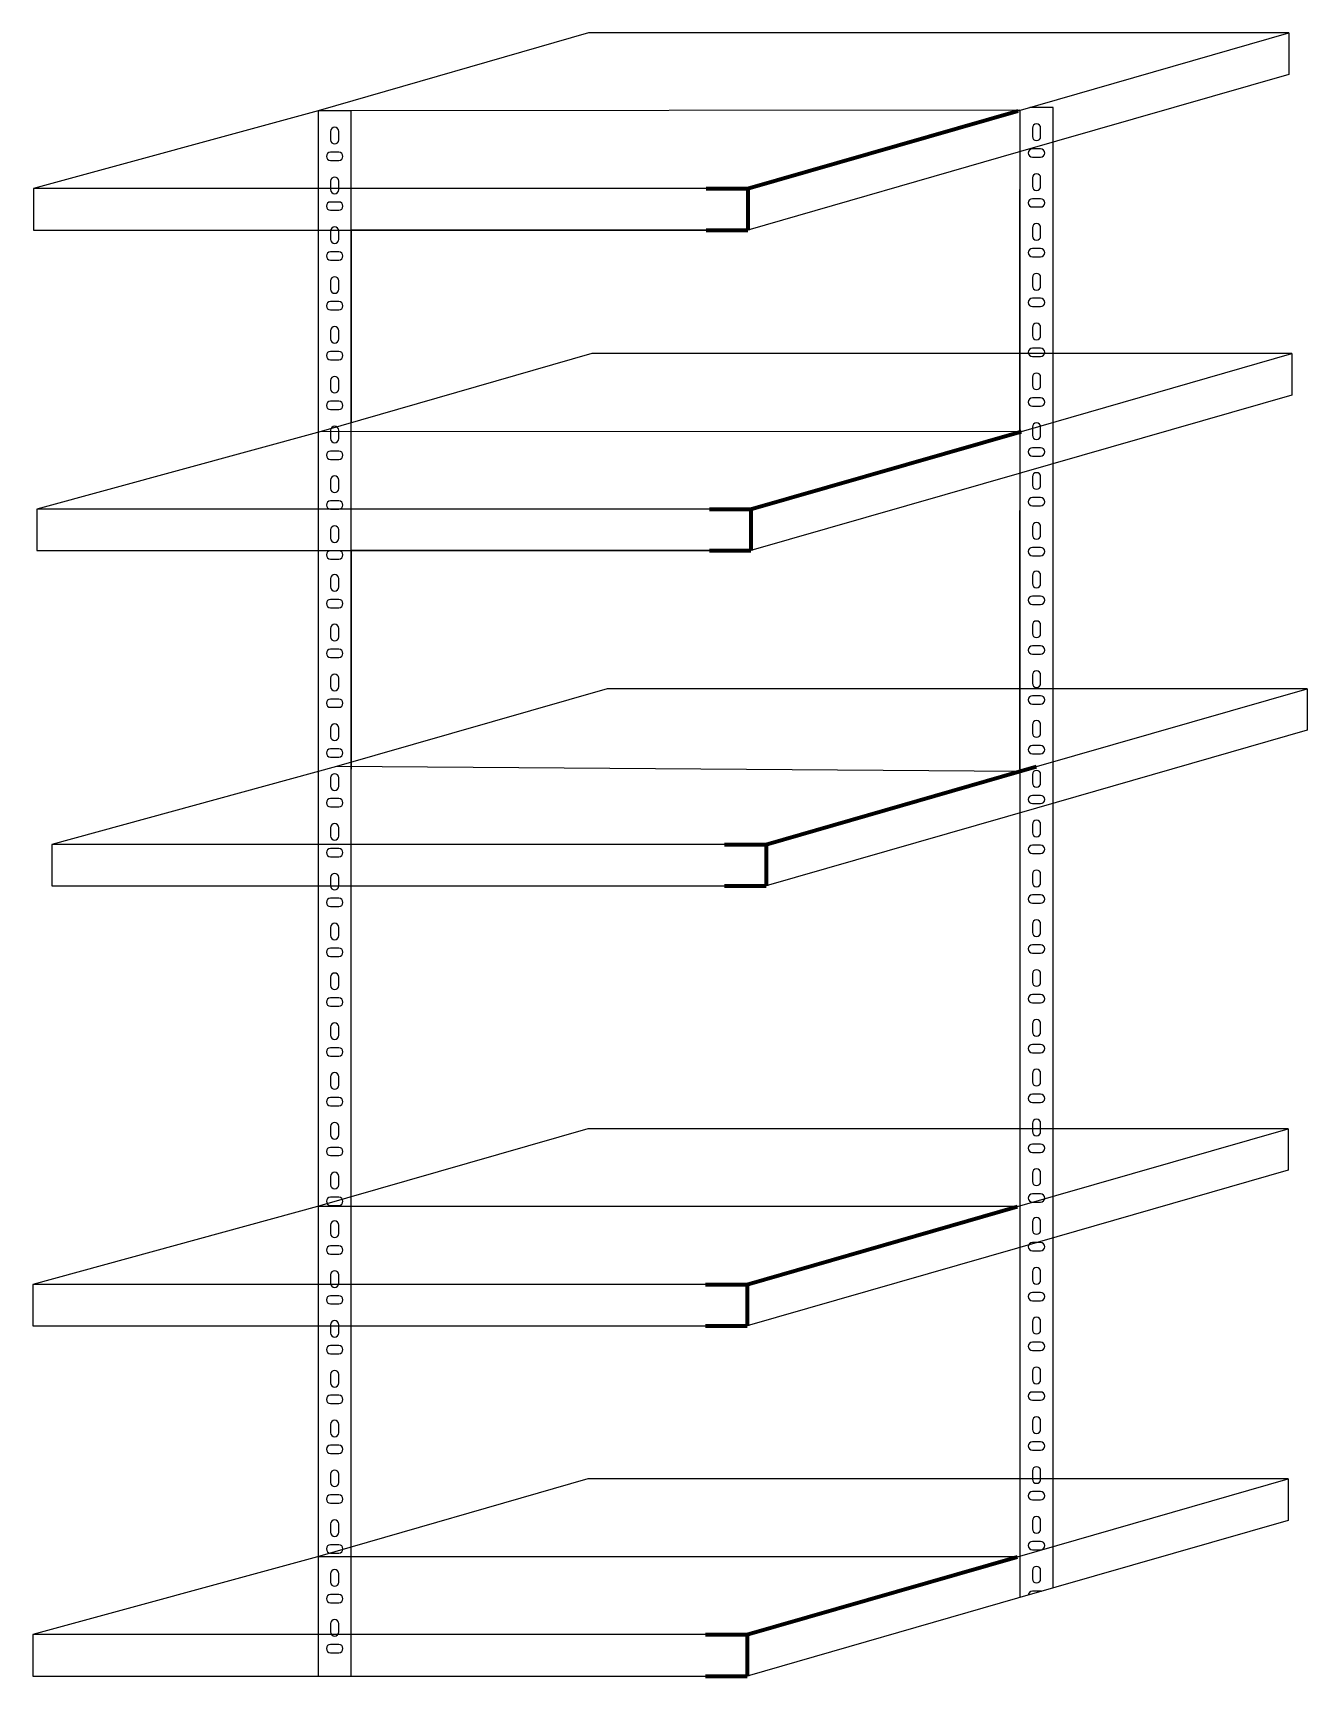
# Model space of a CAD drawing. Header units: millimetres. Extents: x 6614975 to 6624097, y 8742145 to 8746891.
# Drawn here: x 6620454.6 to 6620608.1, y 8744483.4 to 8744681.3 of the extents above; entities that cross this region are included whole.
import ezdxf

# ---------------------------------------------------------------- set-up
doc = ezdxf.new("R2010")
doc.units = ezdxf.units.MM

msp = doc.modelspace()

# ---------------------------------------------------------------- linework, layer by layer
at = {"color": 18, "lineweight": 211, "true_color": 0x000000}
for p, q in [((6620540.708, 8744662.6), (6620573.28, 8744671.972)), ((6620540.708, 8744662.6), (6620573.28, 8744671.972)), ((6620535.708, 8744662.6), (6620540.708, 8744662.6)), ((6620540.708, 8744662.6), (6620540.708, 8744657.6)), ((6620540.708, 8744662.6), (6620540.708, 8744657.6)), ((6620535.708, 8744657.6), (6620540.708, 8744657.6)), ((6620541.098, 8744623.977), (6620573.67, 8744633.349)), ((6620541.098, 8744623.977), (6620573.67, 8744633.349)), ((6620536.098, 8744623.977), (6620541.098, 8744623.977)), ((6620541.098, 8744623.977), (6620541.098, 8744618.977)), ((6620541.098, 8744623.977), (6620541.098, 8744618.977)), ((6620536.098, 8744618.977), (6620541.098, 8744618.977)), ((6620542.929, 8744583.6), (6620575.501, 8744592.972)), ((6620542.929, 8744583.6), (6620575.501, 8744592.972)), ((6620537.929, 8744583.6), (6620542.929, 8744583.6)), ((6620542.929, 8744583.6), (6620542.929, 8744578.6)), ((6620542.929, 8744583.6), (6620542.929, 8744578.6)), ((6620537.929, 8744578.6), (6620542.929, 8744578.6)), ((6620540.637, 8744530.6), (6620573.209, 8744539.972)), ((6620540.637, 8744530.6), (6620573.209, 8744539.972)), ((6620535.637, 8744530.6), (6620540.637, 8744530.6)), ((6620540.637, 8744530.6), (6620540.637, 8744525.6)), ((6620540.637, 8744530.6), (6620540.637, 8744525.6)), ((6620535.637, 8744525.6), (6620540.637, 8744525.6)), ((6620540.637, 8744488.417), (6620573.209, 8744497.789)), ((6620540.637, 8744488.417), (6620573.209, 8744497.789)), ((6620535.637, 8744488.417), (6620540.637, 8744488.417)), ((6620540.637, 8744488.417), (6620540.637, 8744483.417)), ((6620540.637, 8744488.417), (6620540.637, 8744483.417)), ((6620535.637, 8744483.417), (6620540.637, 8744483.417))]:
    msp.add_line(p, q, dxfattribs=at)
at = {"color": 18, "true_color": 0x000000}
for p, q in [((6620573.488, 8744633.297), (6620573.488, 8744662.472)), ((6620573.488, 8744633.297), (6620573.488, 8744662.472)), ((6620492.977, 8744657.6), (6620492.977, 8744634.388)), ((6620540.708, 8744657.6), (6620492.977, 8744657.6)), ((6620492.977, 8744657.6), (6620492.977, 8744634.388)), ((6620540.708, 8744657.6), (6620492.977, 8744657.6)), ((6620573.488, 8744592.972), (6620573.488, 8744623.822)), ((6620573.488, 8744592.645), (6620573.488, 8744623.495)), ((6620492.977, 8744618.977), (6620492.977, 8744592.972)), ((6620541.098, 8744618.977), (6620492.977, 8744618.977)), ((6620492.977, 8744618.65), (6620492.977, 8744592.645)), ((6620492.977, 8744578.6), (6620542.929, 8744578.6)), ((6620492.977, 8744539.972), (6620492.977, 8744578.6)), ((6620492.977, 8744578.6), (6620542.929, 8744578.6)), ((6620492.977, 8744539.972), (6620492.977, 8744578.6)), ((6620573.209, 8744539.972), (6620492.977, 8744539.972)), ((6620573.209, 8744539.972), (6620492.977, 8744539.972)), ((6620492.977, 8744525.6), (6620540.637, 8744525.6)), ((6620492.977, 8744497.789), (6620492.977, 8744525.6)), ((6620492.977, 8744525.6), (6620540.637, 8744525.6)), ((6620492.977, 8744497.789), (6620492.977, 8744525.6)), ((6620573.209, 8744497.789), (6620492.977, 8744497.789)), ((6620573.209, 8744497.789), (6620492.977, 8744497.789)), ((6620488.977, 8744483.417), (6620492.977, 8744483.417))]:
    msp.add_line(p, q, dxfattribs=at)
for points in [[(6620605.852, 8744681.344), (6620521.549, 8744681.344), (6620488.977, 8744671.972)], [(6620573.28, 8744671.972), (6620605.852, 8744681.344), (6620605.852, 8744676.344), (6620573.28, 8744666.972)], [(6620577.488, 8744494.021), (6620577.488, 8744672.371), (6620574.665, 8744672.371)], [(6620573.488, 8744672.032), (6620488.977, 8744671.972), (6620454.708, 8744662.6)], [(6620492.977, 8744483.417), (6620492.977, 8744671.972), (6620488.977, 8744671.972), (6620488.977, 8744483.417)], [(6620540.708, 8744662.6), (6620573.28, 8744671.972), (6620573.28, 8744671.972)], [(6620573.488, 8744672.032), (6620573.488, 8744492.87)], [(6620573.28, 8744666.972), (6620540.708, 8744657.6)], [(6620535.708, 8744662.6), (6620454.708, 8744662.6), (6620454.708, 8744657.6), (6620535.708, 8744657.6)], [(6620606.242, 8744642.721), (6620521.939, 8744642.721), (6620489.367, 8744633.349)], [(6620573.67, 8744633.349), (6620606.242, 8744642.721), (6620606.242, 8744637.721), (6620573.67, 8744628.349)], [(6620573.488, 8744633.297), (6620489.367, 8744633.349), (6620455.098, 8744623.977)], [(6620541.098, 8744623.977), (6620573.67, 8744633.349), (6620573.67, 8744633.349)], [(6620573.67, 8744633.349), (6620573.67, 8744633.349)], [(6620573.67, 8744628.349), (6620541.098, 8744618.977)], [(6620536.098, 8744623.977), (6620455.098, 8744623.977), (6620455.098, 8744618.977), (6620536.098, 8744618.977)], [(6620608.073, 8744602.344), (6620523.77, 8744602.344), (6620491.198, 8744592.972)], [(6620575.501, 8744592.972), (6620608.073, 8744602.344), (6620608.073, 8744597.344), (6620575.501, 8744587.972)], [(6620573.488, 8744592.393), (6620491.198, 8744592.972), (6620456.929, 8744583.6)], [(6620542.929, 8744583.6), (6620575.501, 8744592.972), (6620575.501, 8744592.972)], [(6620575.501, 8744592.972), (6620575.501, 8744592.972)], [(6620575.501, 8744587.972), (6620542.929, 8744578.6)], [(6620537.929, 8744583.6), (6620456.929, 8744583.6), (6620456.929, 8744578.6), (6620537.929, 8744578.6)], [(6620605.781, 8744549.344), (6620521.477, 8744549.344), (6620488.905, 8744539.972)], [(6620573.209, 8744539.972), (6620605.781, 8744549.344), (6620605.781, 8744544.344), (6620573.209, 8744534.972)], [(6620573.209, 8744539.972), (6620488.905, 8744539.972), (6620454.637, 8744530.6)], [(6620540.637, 8744530.6), (6620573.209, 8744539.972), (6620573.209, 8744539.972)], [(6620573.209, 8744534.972), (6620540.637, 8744525.6)], [(6620535.637, 8744530.6), (6620454.637, 8744530.6), (6620454.637, 8744525.6), (6620535.637, 8744525.6)], [(6620605.781, 8744507.162), (6620521.477, 8744507.162), (6620488.905, 8744497.789)], [(6620573.209, 8744497.789), (6620605.781, 8744507.162), (6620605.781, 8744502.162), (6620573.209, 8744492.789)], [(6620573.209, 8744497.789), (6620488.905, 8744497.789), (6620454.637, 8744488.417)], [(6620540.637, 8744488.417), (6620573.209, 8744497.789), (6620573.209, 8744497.789)], [(6620573.209, 8744492.789), (6620540.637, 8744483.417)], [(6620535.637, 8744488.417), (6620454.637, 8744488.417), (6620454.637, 8744483.417), (6620535.637, 8744483.417)]]:
    msp.add_lwpolyline(points, dxfattribs=at)
for points in [[(6620574.988, 8744668.871, 1), (6620575.988, 8744668.871), (6620575.988, 8744669.871, 1), (6620574.988, 8744669.871)], [(6620490.477, 8744668.472, 1), (6620491.477, 8744668.472), (6620491.477, 8744669.472, 1), (6620490.477, 8744669.472)], [(6620490.477, 8744666.972, 1), (6620490.477, 8744665.972), (6620491.477, 8744665.972, 1), (6620491.477, 8744666.972)], [(6620574.988, 8744667.371, 1), (6620574.988, 8744666.371), (6620575.988, 8744666.371, 1), (6620575.988, 8744667.371)], [(6620574.988, 8744662.871, 1), (6620575.988, 8744662.871), (6620575.988, 8744663.871, 1), (6620574.988, 8744663.871)], [(6620490.477, 8744662.472, 1), (6620491.477, 8744662.472), (6620491.477, 8744663.472, 1), (6620490.477, 8744663.472)], [(6620490.477, 8744660.972, 1), (6620490.477, 8744659.972), (6620491.477, 8744659.972, 1), (6620491.477, 8744660.972)], [(6620574.988, 8744661.371, 1), (6620574.988, 8744660.371), (6620575.988, 8744660.371, 1), (6620575.988, 8744661.371)], [(6620574.988, 8744656.871, 1), (6620575.988, 8744656.871), (6620575.988, 8744657.871, 1), (6620574.988, 8744657.871)], [(6620490.477, 8744656.472, 1), (6620491.477, 8744656.472), (6620491.477, 8744657.472, 1), (6620490.477, 8744657.472)], [(6620490.477, 8744654.972, 1), (6620490.477, 8744653.972), (6620491.477, 8744653.972, 1), (6620491.477, 8744654.972)], [(6620574.988, 8744655.371, 1), (6620574.988, 8744654.371), (6620575.988, 8744654.371, 1), (6620575.988, 8744655.371)], [(6620574.988, 8744650.871, 1), (6620575.988, 8744650.871), (6620575.988, 8744651.871, 1), (6620574.988, 8744651.871)], [(6620490.477, 8744650.472, 1), (6620491.477, 8744650.472), (6620491.477, 8744651.472, 1), (6620490.477, 8744651.472)], [(6620490.477, 8744648.972, 1), (6620490.477, 8744647.972), (6620491.477, 8744647.972, 1), (6620491.477, 8744648.972)], [(6620574.988, 8744649.371, 1), (6620574.988, 8744648.371), (6620575.988, 8744648.371, 1), (6620575.988, 8744649.371)], [(6620490.477, 8744644.472, 1), (6620491.477, 8744644.472), (6620491.477, 8744645.472, 1), (6620490.477, 8744645.472)], [(6620574.988, 8744644.871, 1), (6620575.988, 8744644.871), (6620575.988, 8744645.871, 1), (6620574.988, 8744645.871)], [(6620490.477, 8744642.972, 1), (6620490.477, 8744641.972), (6620491.477, 8744641.972, 1), (6620491.477, 8744642.972)], [(6620574.988, 8744643.371, 1), (6620574.988, 8744642.371), (6620575.988, 8744642.371, 1), (6620575.988, 8744643.371)], [(6620490.477, 8744638.472, 1), (6620491.477, 8744638.472), (6620491.477, 8744639.472, 1), (6620490.477, 8744639.472)], [(6620574.988, 8744638.871, 1), (6620575.988, 8744638.871), (6620575.988, 8744639.871, 1), (6620574.988, 8744639.871)], [(6620490.477, 8744636.972, 1), (6620490.477, 8744635.972), (6620491.477, 8744635.972, 1), (6620491.477, 8744636.972)], [(6620574.988, 8744637.371, 1), (6620574.988, 8744636.371), (6620575.988, 8744636.371, 1), (6620575.988, 8744637.371)], [(6620490.477, 8744632.472, 1), (6620491.477, 8744632.472), (6620491.477, 8744633.472, 1), (6620490.477, 8744633.472)], [(6620574.988, 8744632.871, 1), (6620575.988, 8744632.871), (6620575.988, 8744633.871, 1), (6620574.988, 8744633.871)], [(6620490.477, 8744630.972, 1), (6620490.477, 8744629.972), (6620491.477, 8744629.972, 1), (6620491.477, 8744630.972)], [(6620574.988, 8744631.371, 1), (6620574.988, 8744630.371), (6620575.988, 8744630.371, 1), (6620575.988, 8744631.371)], [(6620490.477, 8744626.472, 1), (6620491.477, 8744626.472), (6620491.477, 8744627.472, 1), (6620490.477, 8744627.472)], [(6620574.988, 8744626.871, 1), (6620575.988, 8744626.871), (6620575.988, 8744627.871, 1), (6620574.988, 8744627.871)], [(6620490.477, 8744624.972, 1), (6620490.477, 8744623.972), (6620491.477, 8744623.972, 1), (6620491.477, 8744624.972)], [(6620574.988, 8744625.371, 1), (6620574.988, 8744624.371), (6620575.988, 8744624.371, 1), (6620575.988, 8744625.371)], [(6620490.477, 8744620.472, 1), (6620491.477, 8744620.472), (6620491.477, 8744621.472, 1), (6620490.477, 8744621.472)], [(6620574.988, 8744620.871, 1), (6620575.988, 8744620.871), (6620575.988, 8744621.871, 1), (6620574.988, 8744621.871)], [(6620490.477, 8744618.972, 1), (6620490.477, 8744617.972), (6620491.477, 8744617.972, 1), (6620491.477, 8744618.972)], [(6620574.988, 8744619.371, 1), (6620574.988, 8744618.371), (6620575.988, 8744618.371, 1), (6620575.988, 8744619.371)], [(6620490.477, 8744614.607, 1), (6620491.477, 8744614.607), (6620491.477, 8744615.607, 1), (6620490.477, 8744615.607)], [(6620574.988, 8744615.005, 1), (6620575.988, 8744615.005), (6620575.988, 8744616.005, 1), (6620574.988, 8744616.005)], [(6620490.477, 8744613.107, 1), (6620490.477, 8744612.107), (6620491.477, 8744612.107, 1), (6620491.477, 8744613.107)], [(6620574.988, 8744613.505, 1), (6620574.988, 8744612.505), (6620575.988, 8744612.505, 1), (6620575.988, 8744613.505)], [(6620490.477, 8744608.607, 1), (6620491.477, 8744608.607), (6620491.477, 8744609.607, 1), (6620490.477, 8744609.607)], [(6620574.988, 8744609.005, 1), (6620575.988, 8744609.005), (6620575.988, 8744610.005, 1), (6620574.988, 8744610.005)], [(6620490.477, 8744607.107, 1), (6620490.477, 8744606.107), (6620491.477, 8744606.107, 1), (6620491.477, 8744607.107)], [(6620574.988, 8744607.505, 1), (6620574.988, 8744606.505), (6620575.988, 8744606.505, 1), (6620575.988, 8744607.505)], [(6620490.477, 8744602.607, 1), (6620491.477, 8744602.607), (6620491.477, 8744603.607, 1), (6620490.477, 8744603.607)], [(6620574.988, 8744603.005, 1), (6620575.988, 8744603.005), (6620575.988, 8744604.005, 1), (6620574.988, 8744604.005)], [(6620490.477, 8744601.107, 1), (6620490.477, 8744600.107), (6620491.477, 8744600.107, 1), (6620491.477, 8744601.107)], [(6620574.988, 8744601.505, 1), (6620574.988, 8744600.505), (6620575.988, 8744600.505, 1), (6620575.988, 8744601.505)], [(6620490.477, 8744596.607, 1), (6620491.477, 8744596.607), (6620491.477, 8744597.607, 1), (6620490.477, 8744597.607)], [(6620574.988, 8744597.005, 1), (6620575.988, 8744597.005), (6620575.988, 8744598.005, 1), (6620574.988, 8744598.005)], [(6620490.477, 8744595.107, 1), (6620490.477, 8744594.107), (6620491.477, 8744594.107, 1), (6620491.477, 8744595.107)], [(6620574.988, 8744595.505, 1), (6620574.988, 8744594.505), (6620575.988, 8744594.505, 1), (6620575.988, 8744595.505)], [(6620490.477, 8744590.607, 1), (6620491.477, 8744590.607), (6620491.477, 8744591.607, 1), (6620490.477, 8744591.607)], [(6620574.988, 8744591.005, 1), (6620575.988, 8744591.005), (6620575.988, 8744592.005, 1), (6620574.988, 8744592.005)], [(6620490.477, 8744589.107, 1), (6620490.477, 8744588.107), (6620491.477, 8744588.107, 1), (6620491.477, 8744589.107)], [(6620574.988, 8744589.505, 1), (6620574.988, 8744588.505), (6620575.988, 8744588.505, 1), (6620575.988, 8744589.505)], [(6620490.477, 8744584.607, 1), (6620491.477, 8744584.607), (6620491.477, 8744585.607, 1), (6620490.477, 8744585.607)], [(6620574.988, 8744585.005, 1), (6620575.988, 8744585.005), (6620575.988, 8744586.005, 1), (6620574.988, 8744586.005)], [(6620490.477, 8744583.107, 1), (6620490.477, 8744582.107), (6620491.477, 8744582.107, 1), (6620491.477, 8744583.107)], [(6620574.988, 8744583.505, 1), (6620574.988, 8744582.505), (6620575.988, 8744582.505, 1), (6620575.988, 8744583.505)], [(6620490.477, 8744578.607, 1), (6620491.477, 8744578.607), (6620491.477, 8744579.607, 1), (6620490.477, 8744579.607)], [(6620574.988, 8744579.005, 1), (6620575.988, 8744579.005), (6620575.988, 8744580.005, 1), (6620574.988, 8744580.005)], [(6620574.988, 8744577.505, 1), (6620574.988, 8744576.505), (6620575.988, 8744576.505, 1), (6620575.988, 8744577.505)], [(6620490.477, 8744577.107, 1), (6620490.477, 8744576.107), (6620491.477, 8744576.107, 1), (6620491.477, 8744577.107)], [(6620490.477, 8744572.607, 1), (6620491.477, 8744572.607), (6620491.477, 8744573.607, 1), (6620490.477, 8744573.607)], [(6620574.988, 8744573.005, 1), (6620575.988, 8744573.005), (6620575.988, 8744574.005, 1), (6620574.988, 8744574.005)], [(6620574.988, 8744571.505, 1), (6620574.988, 8744570.505), (6620575.988, 8744570.505, 1), (6620575.988, 8744571.505)], [(6620490.477, 8744571.107, 1), (6620490.477, 8744570.107), (6620491.477, 8744570.107, 1), (6620491.477, 8744571.107)], [(6620490.477, 8744566.607, 1), (6620491.477, 8744566.607), (6620491.477, 8744567.607, 1), (6620490.477, 8744567.607)], [(6620574.988, 8744567.005, 1), (6620575.988, 8744567.005), (6620575.988, 8744568.005, 1), (6620574.988, 8744568.005)], [(6620574.988, 8744565.505, 1), (6620574.988, 8744564.505), (6620575.988, 8744564.505, 1), (6620575.988, 8744565.505)], [(6620490.477, 8744565.107, 1), (6620490.477, 8744564.107), (6620491.477, 8744564.107, 1), (6620491.477, 8744565.107)], [(6620490.477, 8744560.607, 1), (6620491.477, 8744560.607), (6620491.477, 8744561.607, 1), (6620490.477, 8744561.607)], [(6620574.988, 8744561.005, 1), (6620575.988, 8744561.005), (6620575.988, 8744562.005, 1), (6620574.988, 8744562.005)], [(6620574.988, 8744559.505, 1), (6620574.988, 8744558.505), (6620575.988, 8744558.505, 1), (6620575.988, 8744559.505)], [(6620490.477, 8744559.107, 1), (6620490.477, 8744558.107), (6620491.477, 8744558.107, 1), (6620491.477, 8744559.107)], [(6620490.477, 8744554.607, 1), (6620491.477, 8744554.607), (6620491.477, 8744555.607, 1), (6620490.477, 8744555.607)], [(6620574.988, 8744555.005, 1), (6620575.988, 8744555.005), (6620575.988, 8744556.005, 1), (6620574.988, 8744556.005)], [(6620574.988, 8744553.505, 1), (6620574.988, 8744552.505), (6620575.988, 8744552.505, 1), (6620575.988, 8744553.505)], [(6620490.477, 8744553.107, 1), (6620490.477, 8744552.107), (6620491.477, 8744552.107, 1), (6620491.477, 8744553.107)], [(6620490.477, 8744548.607, 1), (6620491.477, 8744548.607), (6620491.477, 8744549.607, 1), (6620490.477, 8744549.607)], [(6620574.988, 8744549.005, 1), (6620575.988, 8744549.005), (6620575.988, 8744550.005, 1), (6620574.988, 8744550.005)], [(6620574.988, 8744547.505, 1), (6620574.988, 8744546.505), (6620575.988, 8744546.505, 1), (6620575.988, 8744547.505)], [(6620490.477, 8744547.107, 1), (6620490.477, 8744546.107), (6620491.477, 8744546.107, 1), (6620491.477, 8744547.107)], [(6620490.477, 8744542.607, 1), (6620491.477, 8744542.607), (6620491.477, 8744543.607, 1), (6620490.477, 8744543.607)], [(6620574.988, 8744543.005, 1), (6620575.988, 8744543.005), (6620575.988, 8744544.005, 1), (6620574.988, 8744544.005)], [(6620574.988, 8744541.505, 1), (6620574.988, 8744540.505), (6620575.988, 8744540.505, 1), (6620575.988, 8744541.505)], [(6620490.477, 8744541.107, 1), (6620490.477, 8744540.107), (6620491.477, 8744540.107, 1), (6620491.477, 8744541.107)], [(6620490.477, 8744536.742, 1), (6620491.477, 8744536.742), (6620491.477, 8744537.742, 1), (6620490.477, 8744537.742)], [(6620574.988, 8744537.14, 1), (6620575.988, 8744537.14), (6620575.988, 8744538.14, 1), (6620574.988, 8744538.14)], [(6620574.988, 8744535.64, 1), (6620574.988, 8744534.64), (6620575.988, 8744534.64, 1), (6620575.988, 8744535.64)], [(6620490.477, 8744535.242, 1), (6620490.477, 8744534.242), (6620491.477, 8744534.242, 1), (6620491.477, 8744535.242)], [(6620490.477, 8744530.742, 1), (6620491.477, 8744530.742), (6620491.477, 8744531.742, 1), (6620490.477, 8744531.742)], [(6620574.988, 8744531.14, 1), (6620575.988, 8744531.14), (6620575.988, 8744532.14, 1), (6620574.988, 8744532.14)], [(6620574.988, 8744529.64, 1), (6620574.988, 8744528.64), (6620575.988, 8744528.64, 1), (6620575.988, 8744529.64)], [(6620490.477, 8744529.242, 1), (6620490.477, 8744528.242), (6620491.477, 8744528.242, 1), (6620491.477, 8744529.242)], [(6620490.477, 8744524.742, 1), (6620491.477, 8744524.742), (6620491.477, 8744525.742, 1), (6620490.477, 8744525.742)], [(6620574.988, 8744525.14, 1), (6620575.988, 8744525.14), (6620575.988, 8744526.14, 1), (6620574.988, 8744526.14)], [(6620490.477, 8744523.242, 1), (6620490.477, 8744522.242), (6620491.477, 8744522.242, 1), (6620491.477, 8744523.242)], [(6620574.988, 8744523.64, 1), (6620574.988, 8744522.64), (6620575.988, 8744522.64, 1), (6620575.988, 8744523.64)], [(6620490.477, 8744518.742, 1), (6620491.477, 8744518.742), (6620491.477, 8744519.742, 1), (6620490.477, 8744519.742)], [(6620574.988, 8744519.14, 1), (6620575.988, 8744519.14), (6620575.988, 8744520.14, 1), (6620574.988, 8744520.14)], [(6620490.477, 8744517.242, 1), (6620490.477, 8744516.242), (6620491.477, 8744516.242, 1), (6620491.477, 8744517.242)], [(6620574.988, 8744517.64, 1), (6620574.988, 8744516.64), (6620575.988, 8744516.64, 1), (6620575.988, 8744517.64)], [(6620490.477, 8744512.742, 1), (6620491.477, 8744512.742), (6620491.477, 8744513.742, 1), (6620490.477, 8744513.742)], [(6620574.988, 8744513.14, 1), (6620575.988, 8744513.14), (6620575.988, 8744514.14, 1), (6620574.988, 8744514.14)], [(6620490.477, 8744511.242, 1), (6620490.477, 8744510.242), (6620491.477, 8744510.242, 1), (6620491.477, 8744511.242)], [(6620574.988, 8744511.64, 1), (6620574.988, 8744510.64), (6620575.988, 8744510.64, 1), (6620575.988, 8744511.64)], [(6620490.477, 8744506.742, 1), (6620491.477, 8744506.742), (6620491.477, 8744507.742, 1), (6620490.477, 8744507.742)], [(6620574.988, 8744507.14, 1), (6620575.988, 8744507.14), (6620575.988, 8744508.14, 1), (6620574.988, 8744508.14)], [(6620490.477, 8744505.242, 1), (6620490.477, 8744504.242), (6620491.477, 8744504.242, 1), (6620491.477, 8744505.242)], [(6620574.988, 8744505.64, 1), (6620574.988, 8744504.64), (6620575.988, 8744504.64, 1), (6620575.988, 8744505.64)], [(6620490.477, 8744500.742, 1), (6620491.477, 8744500.742), (6620491.477, 8744501.742, 1), (6620490.477, 8744501.742)], [(6620574.988, 8744501.14, 1), (6620575.988, 8744501.14), (6620575.988, 8744502.14, 1), (6620574.988, 8744502.14)], [(6620490.477, 8744499.242, 1), (6620490.477, 8744498.242), (6620491.477, 8744498.242, 1), (6620491.477, 8744499.242)], [(6620574.988, 8744499.64, 1), (6620574.988, 8744498.64), (6620575.988, 8744498.64, 1), (6620575.988, 8744499.64)], [(6620490.477, 8744494.742, 1), (6620491.477, 8744494.742), (6620491.477, 8744495.742, 1), (6620490.477, 8744495.742)], [(6620574.988, 8744495.14, 1), (6620575.988, 8744495.14), (6620575.988, 8744496.14, 1), (6620574.988, 8744496.14)], [(6620490.477, 8744493.242, 1), (6620490.477, 8744492.242), (6620491.477, 8744492.242, 1), (6620491.477, 8744493.242)], [(6620490.477, 8744488.742, 1), (6620491.477, 8744488.742), (6620491.477, 8744489.742, 1), (6620490.477, 8744489.742)], [(6620490.477, 8744487.242, 1), (6620490.477, 8744486.242), (6620491.477, 8744486.242, 1), (6620491.477, 8744487.242)]]:
    msp.add_lwpolyline(points, format="xyb", close=True, dxfattribs=at)
msp.add_lwpolyline([(6620576.112, 8744493.625, 0.0625414), (6620575.988, 8744493.64), (6620574.988, 8744493.64, 0.4040623), (6620574.488, 8744493.158, 0.4040623)], format="xyb", dxfattribs=at)

doc.saveas('drawing.dxf')
